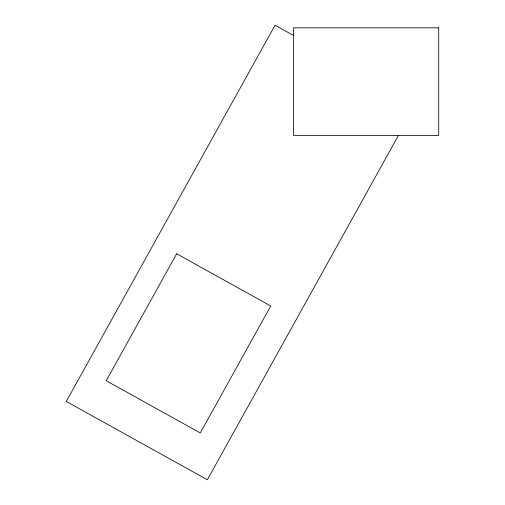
<?xml version="1.0" encoding="UTF-8"?>
<svg xmlns="http://www.w3.org/2000/svg" width="505" height="505" viewBox="0 0 505 505"><rect width="100%" height="100%" fill="white"/><g stroke="black" fill="none" stroke-linecap="round" stroke-linejoin="round"><path stroke-width="0.76" d="M398.54 135.233L207.366 479.75L66.281 401.462L275.048 25.25L293.632 35.558M176.681 253.781L106.22 380.751L200.27 432.943L270.731 305.973L176.681 253.781M438.719 27.832L293.506 27.832L293.506 135.397L438.719 135.397L438.719 27.832"/></g></svg>
